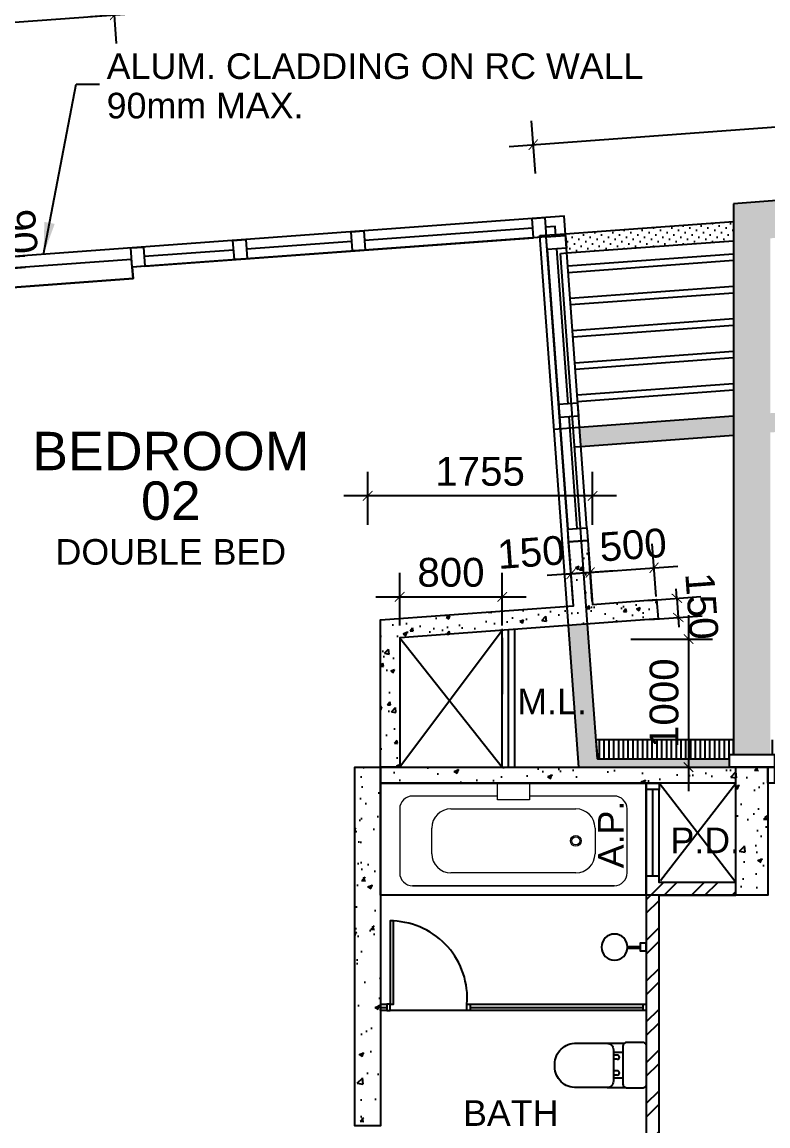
# Model space of a CAD drawing. Header units: millimetres. Extents: x 0 to 69068, y 299 to 37257.
# Drawn here: x 49801 to 55625, y 21122 to 29739 of the extents above; entities that cross this region are included whole.
import ezdxf
from ezdxf.enums import TextEntityAlignment as Align

# ---------------------------------------------------------------- set-up
doc = ezdxf.new("R2010")
doc.units = ezdxf.units.MM
doc.layers.get('Defpoints').update_dxf_attribs({"color": 8})
for name, color, linetype in [('CANOPY', 8, 'Continuous'), ('DLN314__', 8, 'Continuous'), ('FP - BUILDIN FURNITURE', 8, 'Continuous'), ('GBP A.P.', 8, 'Continuous'), ('GBP Dim', 8, 'Continuous'), ('GBP Text 200', 8, 'Continuous'), ('GBP Text 250', 8, 'Continuous'), ('hatch', 8, 'Continuous'), ('LP-Sanitary', 8, 'Continuous'), ('metal louvres', 8, 'Continuous'), ('PD', 8, 'Continuous'), ('PD DOOR', 8, 'Continuous'), ('TEXT', 8, 'Continuous'), ('WALL-NEW', 8, 'Continuous'), ('WALL-STRUCTURE', 8, 'Continuous'), ('WINDOW', 8, 'Continuous'), ('WINDOW-MULLION', 8, 'Continuous'), ('zzz-room mix', 8, 'Continuous')]:
    doc.layers.add(name, color=color, linetype=linetype)
doc.layers.add('LP-furn loose', color=8, linetype='Continuous', lineweight=0)
doc.styles.add('BH', font='arial.ttf')
doc.styles.get("Standard").update_dxf_attribs({"font": 'arial.ttf'})
doc.dimstyles.new('200 GBP', dxfattribs={"dimscale": 1.5, "dimtxt": 150, "dimasz": 50, "dimexe": 125, "dimexo": 50, "dimgap": 50, "dimtad": 1, "dimdec": 0, "dimzin": 0, "dimdsep": 46, "dimtxsty": 'BH', "dimblk": 'ARCHTICK', "dimcen": 0.09, "dimdle": 125, "dimclrd": 9, "dimclre": 9, "dimclrt": 1, "dimadec": 0, "dimazin": 0, "dimtfac": 1, "dimtdec": 0, "dimtix": 1, "dimtmove": 2, "dimatfit": 3, "dimldrblk": 'ARCHTICK', "dimfxl": 300, "dimfxlon": 1, "dimtolj": 1, "dimtzin": 0, "dimarcsym": 0})
doc.dimstyles.get("Standard").update_dxf_attribs({"dimtxt": 0.18, "dimasz": 0.18, "dimexe": 0.18, "dimexo": 0.0625, "dimgap": 0.09, "dimtad": 0, "dimtih": 1, "dimtoh": 1, "dimdec": 4, "dimzin": 0, "dimdsep": 46, "dimtxsty": 'Standard', "dimcen": 0.09, "dimadec": 0, "dimazin": 0, "dimtfac": 1, "dimtdec": 4, "dimtofl": 0, "dimtmove": 0, "dimatfit": 3, "dimfxl": 1, "dimtolj": 1, "dimtzin": 0, "dimarcsym": 0})
pattern_1 = [(50, (-578661.28, 750822.8), (364.36934, -31.87817), [38.1, -419.1]), (355, (-578661.28, 750822.8), (-70.48565, 382.11329), [30.48, -335.28]), (100.451, (-578630.9, 750820.15), (293.885, 350.23338), [32.38, -356.18]), (46.1842, (-578661.3, 750924.4), (542.15808, -84.08466), [57.15, -628.65]), (96.6356, (-578616.1, 750917.4), (474.80847, 494.8511), [48.57, -534.27]), (351.184, (-578661.3, 750924.4), (474.8092, 494.85024), [45.72, -502.92]), (21, (-578610.48, 750899), (303.22976, -204.53104), [38.1, -419.1]), (326, (-578610.48, 750899), (123.60406, 368.37593), [30.48, -335.28]), (71.4514, (-578585.2, 750881.97), (426.83298, 163.84572), [32.38, -356.18]), (37.5, (-578661.28, 750822.81), (6.177207, 169.110078), [0, -331.216, 0, -340.36, 0, -336.55]), (7.5, (-578661.28, 750822.81), (133.639325, 200.36115), [0, -194.056, 0, -323.596, 0, -128.27]), (327.5, (-578774.56, 750822.81), (271.18119, -11.457488), [0, -127, 0, -396.24, 0, -525.78]), (317.5, (-578825.36, 750822.8), (296.25836, 50.85298), [0, -165.1, 0, -263.144, 0, -373.38])]

# ---------------------------------------------------------------- blocks, each defined once
blk = doc.blocks.new('_ArchTick')
at = {"color": 0, "const_width": 0.1}
blk.add_lwpolyline([(0.5, 0.5), (-0.5, -0.5)], dxfattribs=at)
blk = doc.blocks.new('*D237')
at = {"layer": 'Defpoints', "color": 0, "transparency": 16777216}
for p in [(52500, 26040.5), (52500, 25640.9), (54255.1, 25643.6)]:
    blk.add_point(p, dxfattribs=at)
at = {"layer": 'GBP Dim', "color": 9, "lineweight": -2, "transparency": 16777216}
for p, q in [((52500, 25815.5), (52500, 26228)), ((54255.1, 25815.5), (54255.1, 26228)), ((54442.6, 26040.5), (52312.5, 26040.5))]:
    blk.add_line(p, q, dxfattribs=at)
at = {"layer": 'GBP Dim', "color": 9, "lineweight": -2, "transparency": 16777216, "xscale": 75, "yscale": 75, "zscale": 75, "rotation": 180}
blk.add_blockref('_ArchTick', (52500, 26040.5), dxfattribs=at)
at = {"layer": 'GBP Dim', "color": 9, "lineweight": -2, "transparency": 16777216, "xscale": 75, "yscale": 75, "zscale": 75}
blk.add_blockref('_ArchTick', (54255.1, 26040.5), dxfattribs=at)
at = {"layer": 'GBP Dim', "transparency": 16777216, "insert": (53377.6, 26230.4), "char_height": 225, "attachment_point": 5, "style": 'BH'}
blk.add_mtext('\\A1;1755', dxfattribs=at)
blk = doc.blocks.new('*D238')
at = {"layer": 'Defpoints', "color": 0, "transparency": 16777216}
for p in [(54616.7, 25219.2), (54924.9, 25091.5), (54627.7, 25069.7)]:
    blk.add_point(p, dxfattribs=at)
at = {"layer": 'GBP Dim', "color": 9, "lineweight": -2, "transparency": 16777216}
for p, q in [((54691.5, 25224.7), (55100.9, 25254.8)), ((54913.9, 25241.1), (54908.4, 25315.9)), ((54913.9, 25241.1), (54924.9, 25091.5)), ((54702.5, 25075.2), (55111.9, 25105.3)), ((54924.9, 25091.5), (54930.4, 25016.7))]:
    blk.add_line(p, q, dxfattribs=at)
at = {"layer": 'GBP Dim', "color": 9, "lineweight": -2, "transparency": 16777216, "xscale": 75, "yscale": 75, "zscale": 75}
for p, rotation in [((54913.9, 25241.1), 274.2005512988946), ((54924.9, 25091.5), 94.20055129889461)]:
    blk.add_blockref('_ArchTick', p, dxfattribs=dict(at, rotation=rotation))
at = {"layer": 'GBP Dim', "transparency": 16777216, "insert": (55108.8, 25180.2), "char_height": 225, "attachment_point": 5, "rotation": 274.20055, "style": 'BH'}
blk.add_mtext('\\A1;150', dxfattribs=at)
blk = doc.blocks.new('*D239')
at = {"layer": 'Defpoints', "color": 0, "transparency": 16777216}
for p in [(54735.5, 25479), (54273, 24949), (54771.7, 24985.5)]:
    blk.add_point(p, dxfattribs=at)
at = {"layer": 'GBP Dim', "color": 9, "lineweight": -2, "transparency": 16777216}
for p, q in [((54253.3, 25218), (54223.2, 25629.4)), ((54752, 25254.6), (54721.8, 25666)), ((54049.9, 25428.7), (54922.5, 25492.7))]:
    blk.add_line(p, q, dxfattribs=at)
at = {"layer": 'GBP Dim', "color": 9, "lineweight": -2, "transparency": 16777216, "xscale": 75, "yscale": 75, "zscale": 75}
for p, rotation in [((54735.5, 25479), 4.19191220829778), ((54236.9, 25442.4), 184.1919122082978)]:
    blk.add_blockref('_ArchTick', p, dxfattribs=dict(at, rotation=rotation))
at = {"layer": 'GBP Dim', "transparency": 16777216, "insert": (54572.1, 25657.4), "char_height": 225, "attachment_point": 5, "rotation": 4.19191, "style": 'BH'}
blk.add_mtext('\\A1;500', dxfattribs=at)
blk = doc.blocks.new('*D240')
at = {"layer": 'Defpoints', "color": 0, "transparency": 16777216}
for p in [(54087.4, 25431.4), (54123.6, 24938), (54273.2, 24949)]:
    blk.add_point(p, dxfattribs=at)
at = {"layer": 'GBP Dim', "color": 9, "lineweight": -2, "transparency": 16777216}
for p, q in [((54103.9, 25207), (54073.7, 25618.4)), ((54253.5, 25218), (54223.3, 25629.4)), ((54424, 25456.1), (53900.4, 25417.7))]:
    blk.add_line(p, q, dxfattribs=at)
at = {"layer": 'GBP Dim', "color": 9, "lineweight": -2, "transparency": 16777216, "xscale": 75, "yscale": 75, "zscale": 75}
for p, rotation in [((54087.4, 25431.4), 184.1942558314151), ((54237, 25442.4), 4.19425583141507)]:
    blk.add_blockref('_ArchTick', p, dxfattribs=dict(at, rotation=rotation))
at = {"layer": 'GBP Dim', "transparency": 16777216, "insert": (53774.3, 25598.9), "char_height": 225, "attachment_point": 5, "rotation": 4.19426, "style": 'BH'}
blk.add_mtext('\\A1;150', dxfattribs=at)
blk = doc.blocks.new('*D241')
at = {"layer": 'Defpoints', "color": 0, "transparency": 16777216}
for p in [(54239.7, 24922.2), (54239.7, 23922.6), (55005, 23922.6)]:
    blk.add_point(p, dxfattribs=at)
at = {"layer": 'GBP Dim', "color": 9, "lineweight": -2, "transparency": 16777216}
for p, q in [((55005, 25109.7), (55005, 23735.1)), ((54555, 24922.2), (55192.5, 24922.2)), ((54555, 23922.6), (55192.5, 23922.6))]:
    blk.add_line(p, q, dxfattribs=at)
at = {"layer": 'GBP Dim', "color": 9, "lineweight": -2, "transparency": 16777216, "xscale": 75, "yscale": 75, "zscale": 75}
for p, rotation in [((55005, 24922.2), 90), ((55005, 23922.6), 270)]:
    blk.add_blockref('_ArchTick', p, dxfattribs=dict(at, rotation=rotation))
at = {"layer": 'GBP Dim', "transparency": 16777216, "insert": (54815.1, 24422.4), "char_height": 225, "attachment_point": 5, "rotation": 90, "style": 'BH'}
blk.add_mtext('\\A1;1000', dxfattribs=at)
blk = doc.blocks.new('A$C2F825CED')
at = {"layer": 'LP-furn loose'}
blk.add_lwpolyline([(-532.4, 502.5), (-282.4, 502.5), (-282.4, 372.5), (-532.4, 372.5)], close=True, dxfattribs=at)
for points in [[(-1294.9, -197.5, 0.414214), (-1194.9, -297.5), (380, -297.6, 0.414194), (480, -197.6), (480.1, 302.5, 0.414214), (380.1, 402.5), (-282.4, 402.5)], [(-532.4, 402.5), (-1194.9, 402.5, 0.414214), (-1294.9, 302.5), (-1294.9, -197.5)]]:
    blk.add_lwpolyline(points, format="xyb", dxfattribs=at)
for points in [[(-894.9, 302.5), (80, 302.5)], [(-1044.9, -47.6), (-1044.9, 152.5)], [(230, 152.5), (230, -47.6)], [(80, -197.6), (-894.9, -197.6)], [(383.3, -297.5), (-1194.9, -297.5)]]:
    blk.add_lwpolyline(points, dxfattribs=at)
for radius in [42.4, 31.4]:
    blk.add_circle((80, 52.5), radius, dxfattribs=at)
for centre, start, end in [((-894.9, 152.5), 90, 180), ((80, 152.5), 0, 90), ((-894.9, -47.6), 180, 270), ((80, -47.6), 270, 0)]:
    blk.add_arc(centre, 150, start, end, dxfattribs=at)
blk = doc.blocks.new('pln_toilet')
for p, q in [((-170.1, -306.5), (-170.1, -171.6)), ((175.5, -306.5), (175.5, -165.2)), ((-78.2, -226.9), (-78.2, -256.5)), ((-45, -226.9), (-45, -256.5)), ((44.7, -226.9), (44.7, -256.5)), ((77.9, -226.9), (77.9, -256.5))]:
    blk.add_line(p, q)
for points in [[(180, -30), (180, -149.3, -0.414214), (150, -179.3), (-150, -179.3, -0.414214), (-180, -149.3), (-180, -30, -0.414214), (-150, 0), (150, 0, -0.414214)], [(175.5, -306.5), (175.5, -545.1, -0.424695), (14, -715.1), (-7.8, -715.1, -0.423698), (-170.1, -545.1), (-170.1, -306.5, -0.414214), (-120.1, -256.5), (125.5, -256.5, -0.414214)]]:
    blk.add_lwpolyline(points, format="xyb", close=True)
for points in [[(-101.9, -256.5), (-101.9, -179.3)], [(102.9, -179.3), (102.9, -256.5)]]:
    blk.add_lwpolyline(points)
for centre in [(-61.6, -226.9), (61.3, -226.9)]:
    blk.add_arc(centre, 16.6, 0, 180)
blk = doc.blocks.new('pln_shower head')
at = {"ltscale": 100}
for points in [[(101, 9.1), (200, 9.1)], [(101, -5.9), (200, -5.9)]]:
    blk.add_lwpolyline(points, dxfattribs=at)
at = {"ltscale": 0.5}
blk.add_lwpolyline([(248, 30.1), (248, -29.9), (200, -29.9), (200, 30.1)], close=True, dxfattribs=at)
at = {"ltscale": 100}
blk.add_circle((0, 0), 101.9, dxfattribs=at)
blk = doc.blocks.new('*D251')
at = {"layer": 'Defpoints', "color": 0, "transparency": 16777216}
for p in [(50522.5, 29795.1), (50619.3, 28474.7), (49497.3, 28392.4)]:
    blk.add_point(p, dxfattribs=at)
at = {"layer": 'GBP Dim', "color": 9, "lineweight": -2, "transparency": 16777216}
for p, q in [((49417, 29488.5), (49386.8, 29899.9)), ((50538.9, 29570.8), (50508.8, 29982.1)), ((49213.5, 29699.2), (50709.5, 29808.9))]:
    blk.add_line(p, q, dxfattribs=at)
at = {"layer": 'GBP Dim', "color": 9, "lineweight": -2, "transparency": 16777216, "xscale": 75, "yscale": 75, "zscale": 75}
for p, rotation in [((50522.5, 29795.1), 4.194182783224863), ((49400.5, 29712.9), 184.1941827832248)]:
    blk.add_blockref('_ArchTick', p, dxfattribs=dict(at, rotation=rotation))
at = {"layer": 'GBP Dim', "transparency": 16777216, "insert": (49947.6, 29943.4), "char_height": 225, "attachment_point": 5, "rotation": 4.19418, "style": 'BH'}
blk.add_mtext('\\A1;1125', dxfattribs=at)
blk = doc.blocks.new('*D252')
at = {"layer": 'Defpoints', "color": 0, "transparency": 16777216}
for p in [(53903.5, 30043.1), (54000.3, 28722.6), (50619.3, 28474.7)]:
    blk.add_point(p, dxfattribs=at)
at = {"layer": 'GBP Dim', "color": 9, "lineweight": -2, "transparency": 16777216}
for p, q in [((53920, 29818.7), (53889.8, 30230.1)), ((50335.5, 29781.4), (54090.5, 30056.8)), ((50538.9, 29570.8), (50508.8, 29982.1))]:
    blk.add_line(p, q, dxfattribs=at)
at = {"layer": 'GBP Dim', "color": 9, "lineweight": -2, "transparency": 16777216, "xscale": 75, "yscale": 75, "zscale": 75}
for p, rotation in [((53903.5, 30043.1), 4.194182783224863), ((50522.5, 29795.1), 184.1941827832248)]:
    blk.add_blockref('_ArchTick', p, dxfattribs=dict(at, rotation=rotation))
at = {"layer": 'GBP Dim', "transparency": 16777216, "insert": (52199.1, 30108.6), "char_height": 225, "attachment_point": 5, "rotation": 4.19418, "style": 'BH'}
blk.add_mtext('\\A1;3390', dxfattribs=at)
blk = doc.blocks.new('*D290')
at = {"layer": 'Defpoints', "color": 0, "transparency": 16777216}
for p in [(54044.9, 31262.9), (54044.9, 30340.6), (49500, 27590.5)]:
    blk.add_point(p, dxfattribs=at)
at = {"layer": 'GBP Dim', "color": 9, "lineweight": -2, "transparency": 16777216}
for p, q in [((49500, 31037.9), (49500, 31450.4)), ((54044.9, 31037.9), (54044.9, 31450.4)), ((49312.5, 31262.9), (54232.4, 31262.9))]:
    blk.add_line(p, q, dxfattribs=at)
at = {"layer": 'GBP Dim', "color": 9, "lineweight": -2, "transparency": 16777216, "xscale": 75, "yscale": 75, "zscale": 75, "rotation": 180}
blk.add_blockref('_ArchTick', (49500, 31262.9), dxfattribs=at)
at = {"layer": 'GBP Dim', "color": 9, "lineweight": -2, "transparency": 16777216, "xscale": 75, "yscale": 75, "zscale": 75}
blk.add_blockref('_ArchTick', (54044.9, 31262.9), dxfattribs=at)
at = {"layer": 'GBP Dim', "transparency": 16777216, "insert": (51772.4, 31452.3), "char_height": 225, "attachment_point": 5, "style": 'BH'}
blk.add_mtext('\\A1;4545', dxfattribs=at)
blk = doc.blocks.new('*D359')
at = {"layer": 'Defpoints', "color": 0, "transparency": 16777216}
for p in [(53477.8, 23922.2), (53477.8, 23722.6), (64877.8, 23722.6)]:
    blk.add_point(p, dxfattribs=at)
at = {"layer": 'GBP Dim', "color": 9, "lineweight": -2, "transparency": 16777216}
for p, q in [((64877.8, 24109.7), (64877.8, 23535.1)), ((64652.8, 23922.2), (65065.3, 23922.2)), ((64652.8, 23722.6), (65065.3, 23722.6))]:
    blk.add_line(p, q, dxfattribs=at)
at = {"layer": 'GBP Dim', "color": 9, "lineweight": -2, "transparency": 16777216, "xscale": 75, "yscale": 75, "zscale": 75}
for p, rotation in [((64877.8, 23922.2), 90), ((64877.8, 23722.6), 270)]:
    blk.add_blockref('_ArchTick', p, dxfattribs=dict(at, rotation=rotation))
at = {"layer": 'GBP Dim', "transparency": 16777216, "insert": (64688.2, 23822.4), "char_height": 225, "attachment_point": 5, "rotation": 90, "style": 'BH'}
blk.add_mtext('\\A1;200', dxfattribs=at)
blk = doc.blocks.new('*D429')
at = {"layer": 'Defpoints', "color": 0, "transparency": 16777216}
for p in [(61552, 29350.6), (61648.8, 28030.2), (53889.3, 27461.1)]:
    blk.add_point(p, dxfattribs=at)
at = {"layer": 'GBP Dim', "color": 9, "lineweight": -2, "transparency": 16777216}
for p, q in [((61568.5, 29126.2), (61538.3, 29537.6)), ((53605.5, 28767.9), (61739, 29364.3)), ((53808.9, 28557.2), (53778.7, 28968.6))]:
    blk.add_line(p, q, dxfattribs=at)
at = {"layer": 'GBP Dim', "color": 9, "lineweight": -2, "transparency": 16777216, "xscale": 75, "yscale": 75, "zscale": 75}
for p, rotation in [((61552, 29350.6), 4.194182783224863), ((53792.4, 28781.6), 184.1941827832248)]:
    blk.add_blockref('_ArchTick', p, dxfattribs=dict(at, rotation=rotation))
at = {"layer": 'GBP Dim', "transparency": 16777216, "insert": (57658.3, 29255.5), "char_height": 225, "attachment_point": 5, "rotation": 4.19418, "style": 'BH'}
blk.add_mtext('\\A1;7780', dxfattribs=at)
blk = doc.blocks.new('*D431')
at = {"layer": 'Defpoints', "color": 0, "transparency": 16777216}
for p in [(49592.6, 27898.1), (49599.2, 27808.3), (49678.3, 27814.1)]:
    blk.add_point(p, dxfattribs=at)
at = {"layer": 'GBP Dim', "color": 9, "lineweight": -2, "transparency": 16777216}
for p, q in [((49671.7, 27903.9), (49666.3, 27978.7)), ((49667.4, 27903.6), (49821.3, 27914.9)), ((49671.7, 27903.9), (49678.3, 27814.1)), ((49674, 27813.8), (49827.9, 27825.1)), ((49678.3, 27814.1), (49683.8, 27739.3))]:
    blk.add_line(p, q, dxfattribs=at)
at = {"layer": 'GBP Dim', "color": 9, "lineweight": -2, "transparency": 16777216, "xscale": 75, "yscale": 75, "zscale": 75}
for p, rotation in [((49671.7, 27903.9), 274.1941827953526), ((49678.3, 27814.1), 94.19418279535259)]:
    blk.add_blockref('_ArchTick', p, dxfattribs=dict(at, rotation=rotation))
at = {"layer": 'GBP Dim', "transparency": 16777216, "insert": (49798.7, 28103.5), "char_height": 225, "attachment_point": 5, "rotation": 274.19418, "style": 'BH'}
blk.add_mtext('\\A1;90', dxfattribs=at)
blk = doc.blocks.new('*D444')
at = {"layer": 'Defpoints', "color": 0, "transparency": 16777216}
for p in [(53550, 25252.4), (52750, 24932.2), (53550, 24932.2)]:
    blk.add_point(p, dxfattribs=at)
at = {"layer": 'GBP Dim', "color": 9, "lineweight": -2, "transparency": 16777216}
for p, q in [((52750, 25027.4), (52750, 25439.9)), ((53550, 25027.4), (53550, 25439.9)), ((52562.5, 25252.4), (53737.5, 25252.4))]:
    blk.add_line(p, q, dxfattribs=at)
at = {"layer": 'GBP Dim', "color": 9, "lineweight": -2, "transparency": 16777216, "xscale": 75, "yscale": 75, "zscale": 75, "rotation": 180}
blk.add_blockref('_ArchTick', (52750, 25252.4), dxfattribs=at)
at = {"layer": 'GBP Dim', "color": 9, "lineweight": -2, "transparency": 16777216, "xscale": 75, "yscale": 75, "zscale": 75}
blk.add_blockref('_ArchTick', (53550, 25252.4), dxfattribs=at)
at = {"layer": 'GBP Dim', "transparency": 16777216, "insert": (53150, 25442.3), "char_height": 225, "attachment_point": 5, "style": 'BH'}
blk.add_mtext('\\A1;800', dxfattribs=at)

msp = doc.modelspace()

# ---------------------------------------------------------------- hatches: boundary and pattern name
at = {"layer": 'CANOPY'}
h = msp.add_hatch(dxfattribs=at)
h.set_pattern_fill('DOTS', color=256, scale=800, angle=45, style=0)
h.set_pattern_definition([(45, (55355, 24022.22), (-17.67767, 53.033), [0, -50])])
h.paths.add_polyline_path([(61305, 24022.2), (61305, 28466.1), (58645, 28271), (58645, 24022.2), (58355, 24022.2), (58355, 28249.7), (55645, 28051), (55645, 24022.2), (55355, 24022.2), (55355, 28320.5), (61595, 28778.1), (61595, 24022.2)])
h = msp.add_hatch(dxfattribs=at)
h.set_pattern_fill('DOTS', color=256, scale=800, angle=45, style=0)
h.set_pattern_definition([(45, (54042.96, 27936.965), (-17.6777, 53.033), [0, -50])])
h.paths.add_polyline_path([(55355, 28032.4), (55355, 28182.8), (54043, 28086.6), (54043.9, 28074.1), (54043.9, 28074.1), (54051.2, 27974.4), (54053.9, 27937)])
h = msp.add_hatch(dxfattribs=at)
h.set_pattern_fill('DOTS', color=256, scale=800, angle=45, style=0)
h.set_pattern_definition([(45, (-191271.786, 129994.546), (-17.6776695, 53.033009), [0, -50])])
h.paths.add_polyline_path([(58325, 23987.2), (55675, 23987.2), (55675, 23922.2), (58325, 23922.2)])
h.paths.add_polyline_path([(61275, 23987.2), (58675, 23987.2), (58675, 23922.2), (61275, 23922.2)])
h.paths.add_polyline_path([(55355, 26664.6), (55355, 26514.2), (54114.8, 26423.3), (54293.4, 23987.2), (55325, 23987.2), (55325, 23922.2), (54147.8, 23922.2), (53954.2, 26561.9)])
h.paths.add_polyline_path([(58355, 26884.6), (58355, 26734.2), (55645, 26535.5), (55645, 26685.9)])
h.paths.add_polyline_path([(61305, 27101), (61305, 26950.6), (58645, 26755.5), (58645, 26905.9)])
h.paths.add_polyline_path([(54153.7, 26576.5), (54164.7, 26426.9), (54114.8, 26423.3), (54216.1, 25039.7), (54066.7, 25028.7), (53954.2, 26561.9)], flags=17)
h = msp.add_hatch(dxfattribs=at)
h.set_pattern_fill('ANSI31', color=256, scale=300, angle=45, style=0)
h.set_pattern_definition([(90, (25884.79, 70702.054), (-37.5, 7e-15), [])])
h.paths.add_polyline_path([(55645, 24137.2), (55645, 24022.2), (55675, 24022.2), (55675, 23987.2), (58325, 23987.2), (58325, 24022.2), (58355, 24022.2), (58355, 24137.2)])
h.paths.add_polyline_path([(61305, 24137.2), (61305, 24022.2), (61275, 24022.2), (61275, 23987.2), (58675, 23987.2), (58675, 24022.2), (58645, 24022.2), (58645, 24137.2)])
h.paths.add_polyline_path([(54282.4, 24137.2), (54293.4, 23987.2), (55325, 23987.2), (55325, 24022.2), (55355, 24022.2), (55355, 24137.2)])
at = {"layer": 'hatch'}
h = msp.add_hatch(dxfattribs=at)
h.set_pattern_fill('AR-CONC', color=256, scale=40, style=0)
h.set_pattern_definition([(50, (-581551.98, 734102.64), (286.904073, -25.100854), [30, -330]), (355, (-581551.98, 734102.64), (-55.50053, 300.87685), [24, -264]), (100.4514, (-581528.07, 734100.55), (231.40375, 275.77582), [25.49608, -280.456845]), (46.1842, (-581551.98, 734182.64), (426.89642, -66.2076), [45, -495]), (96.6356, (-581516.4, 734177.13), (373.86508, 389.64715), [38.24412, -420.6852]), (351.1842, (-581552, 734182.64), (373.86478, 389.64744), [36, -396]), (21, (-581511.98, 734162.64), (238.76282, -161.047556), [30, -330]), (326, (-581511.98, 734162.64), (97.32613, 290.06002), [24, -264]), (71.4514, (-581492.08, 734149.22), (336.08905, 129.0122), [25.49608, -280.456845]), (37.5, (-581551.98, 734102.64), (4.863942, 133.157542), [0, -260.8, 0, -268, 0, -265]), (7.5, (-581551.98, 734102.64), (105.227815, 157.764685), [0, -152.8, 0, -254.8, 0, -101]), (327.5, (-581641.18, 734102.64), (213.528974, -9.021949), [0, -100, 0, -312, 0, -414]), (317.5, (-581681.18, 734102.64), (233.274468, 40.041993), [0, -130, 0, -207.2, 0, -294])])
h.paths.add_polyline_path([(52600, 23922.4), (52600, 25072.4), (54105.5, 25182.8), (54068.9, 25681.5), (54218.5, 25692.4), (54255.1, 25193.7), (54755.8, 25230.4), (54766.8, 25079.9), (52750, 24932.2), (52750, 23922.4)])
h = msp.add_hatch(dxfattribs=at)
h.set_pattern_fill('AR-CONC', color=256, scale=2, style=0)
h.set_pattern_definition(pattern_1)
h.paths.add_polyline_path([(55625, 22922.5), (55375, 22922.5), (55375, 23797.4), (52400, 23797.4), (52400, 23922.5), (55625, 23922.5)])
h = msp.add_hatch(dxfattribs=at)
h.set_pattern_fill('AR-CONC', color=256, scale=2, style=0)
h.set_pattern_definition(pattern_1)
edge = h.paths.add_edge_path()
edge.add_line((52600, 23922.4), (52600, 21122.5))
edge.add_line((52600, 21122.5), (52400, 21122.5))
edge.add_line((52400, 21122.5), (52400, 23922.5))
edge.add_line((52400, 23922.5), (52600, 23922.5))
h = msp.add_hatch(dxfattribs=at)
h.set_pattern_fill('ANSI32', color=256, scale=600, style=0)
h.set_pattern_definition([(45, (50500, 17122.48), (-159.099, 159.099), []), (45, (50606.06, 17122.48), (-159.099, 159.099), [])])
h.paths.add_polyline_path([(54775, 17397.6), (54675, 17397.6), (54675, 17122.5), (55375, 17122.5), (55375, 17222.5), (54774.9, 17222.4), (54775, 17397.6)])
h.paths.add_polyline_path([(55625, 18072.5), (55625, 18322.4), (54775.1, 18322.4), (54775.1, 22922.4), (55375, 22922.4), (55375, 23022.3), (54775, 23022.3), (54775.2, 23072.3), (54675, 23072.3), (54675, 20122.4), (50500, 20122.4), (50500, 20022.4), (52400, 20022.4), (52400, 18272.6), (52500, 18272.6), (52500, 20022.4), (54675, 20022.4), (54675, 17797.6), (54775, 17797.6), (54775.1, 18222.4), (55525, 18222.4), (55525, 18072.5), (55625, 18072.5)])

# ---------------------------------------------------------------- linework, layer by layer
at = {"layer": 'CANOPY'}
for p, q in [((61595, 28778.1), (55355, 28320.5)), ((55355, 28320.5), (55355, 24022.2)), ((54043, 28086.6), (55355, 28182.8)), ((54053.9, 27937), (55355, 28032.4)), ((54061.4, 27834.9), (55355, 27929.8)), ((54065.1, 27785), (55355, 27879.6)), ((54079.9, 27583.2), (55355, 27676.7)), ((54083.5, 27533.4), (55355, 27626.6)), ((54098.3, 27331.5), (55355, 27423.7)), ((54102, 27281.7), (55355, 27373.6)), ((54116.8, 27079.9), (55355, 27170.7)), ((54120.4, 27030), (55355, 27120.5)), ((54135.2, 26828.2), (55355, 26917.6)), ((54138.9, 26778.3), (55355, 26867.5)), ((54153.7, 26576.5), (55355, 26664.6)), ((54153.7, 26576.5), (54154.1, 26576.6)), ((54164.7, 26426.9), (55355, 26514.2)), ((54164.7, 26426.9), (54165.1, 26427)), ((54147.8, 23922.2), (54066.7, 25028.7)), ((54293.4, 23987.2), (54216.3, 25039.7)), ((53550, 24932.2), (53550, 24491.6)), ((54147.8, 23922.2), (61280, 23922.2))]:
    msp.add_line(p, q, dxfattribs=at)
msp.add_lwpolyline([(54282.4, 24137.2), (54293.4, 23987.2), (55325, 23987.2), (55325, 24022.2), (55355, 24022.2), (55355, 24137.2), (54282.4, 24137.2)], dxfattribs=at)
msp.add_lwpolyline([(55325, 24022.2), (55675, 24022.2), (55675, 23922.2), (55325, 23922.2)], close=True, dxfattribs=at)
at = {"layer": 'DLN314__'}
for p, q in [((53550, 23922.4), (53550, 24990.8)), ((53650, 23922.4), (53650, 24998.1))]:
    msp.add_line(p, q, dxfattribs=at)
at = {"layer": 'DLN314__', "ltscale": 20}
msp.add_line((53600, 23922.4), (53600, 24994.5), dxfattribs=at)
at = {"layer": 'FP - BUILDIN FURNITURE'}
msp.add_lwpolyline([(54675, 22922.4), (52600, 22922.4), (52600, 23797.4), (54675, 23797.5)], close=True, dxfattribs=at)
at = {"layer": 'LP-Sanitary'}
for points in [[(52700, 22722.8), (52675, 22722.8), (52675, 22072.4), (52700, 22072.4)], [(52675, 22072.4), (52650, 22072.4), (52650, 22022.4), (52675, 22022.4)], [(53275, 22072.4), (53300, 22072.4), (53300, 22022.4), (53275, 22022.4)], [(54650, 22072.4), (54675, 22072.4), (54675, 22022.4), (54650, 22022.4)]]:
    msp.add_lwpolyline(points, close=True, dxfattribs=at)
msp.add_lwpolyline([(53275, 22072.4, 0.425401), (52700, 22722.3)], format="xyb", dxfattribs=at)
for points in [[(52600, 22072.4), (52650, 22072.4), (52650, 22022.4), (52600, 22022.4), (52600, 22072.4)], [(53300, 22072.4), (54675, 22072.5), (54675, 22022.5), (53300, 22022.4)], [(52600, 22047.4), (52650, 22047.4)], [(52650, 22022.4), (52600, 22022.4)], [(53275, 22022.4), (52675, 22022.4)], [(53300, 22047.4), (54650, 22047.4)]]:
    msp.add_lwpolyline(points, dxfattribs=at)
at = {"layer": 'PD'}
msp.add_line((54775.2, 23747.5), (54675, 23747.5), dxfattribs=at)
at = {"layer": 'PD', "ltscale": 20}
for points in [[(53550, 24990.8), (52750, 23922.4)], [(52750, 24932.2), (53550, 23922.4)], [(55375, 23022.4), (54775.1, 23797.4)], [(54787, 23038.4), (55375, 23797.4)]]:
    msp.add_lwpolyline(points, dxfattribs=at)
at = {"layer": 'PD'}
for points in [[(54675.2, 23072.4), (54675, 23747.5)], [(54775.2, 23072.4), (54775.2, 23747.5)]]:
    msp.add_lwpolyline(points, dxfattribs=at)
at = {"layer": 'PD DOOR'}
msp.add_lwpolyline([(54725.4, 23072.4), (54725.3, 23747.5)], dxfattribs=at)
at = {"layer": 'WALL-NEW', "ltscale": 500}
for p, q in [((53843.5, 28071.9), (54043, 28086.6)), ((54066.7, 25028.7), (53843.5, 28071.9)), ((54004.1, 27933.3), (54053.9, 27937)), ((54216.3, 25039.7), (54004.1, 27933.3)), ((53954.2, 26561.9), (54153.7, 26576.5)), ((54114.8, 26423.3), (54164.7, 26426.9))]:
    msp.add_line(p, q, dxfattribs=at)
at = {"layer": 'WALL-NEW'}
for points in [[(49534.5, 27803.6), (49545.5, 27654), (50667.5, 27736.3), (50656.5, 27885.9), (49534.5, 27803.6)], [(52600, 23922.4), (52600, 23922.4), (52600, 25072.4), (54105.5, 25182.8), (54068.9, 25681.5), (54218.5, 25692.4), (54255.1, 25193.7), (54755.8, 25230.4), (54766.8, 25079.9), (52750, 24932.2), (52750, 23922.4), (52600, 23922.4)], [(52600, 23922.4), (55375, 23922.5)], [(55375, 23797.4), (52600, 23797.4)]]:
    msp.add_lwpolyline(points, dxfattribs=at)
for points in [[(54775, 23747.5), (54675, 23747.5), (54675, 23797.5), (54775, 23797.5)], [(55625, 18072.5), (55625, 18322.4), (54775.1, 18322.4), (54775.1, 22922.4), (55375, 22922.4), (55375, 23022.3), (54775, 23022.3), (54775.2, 23072.3), (54675, 23072.3), (54675, 20122.4), (50500, 20122.4), (50500, 20022.4), (52400, 20022.4), (52400, 18272.6), (52500, 18272.6), (52500, 20022.4), (54675, 20022.4), (54675, 17797.6), (54775, 17797.6), (54775.1, 18222.4), (55525, 18222.4), (55525, 18072.5), (55625, 18072.5)]]:
    msp.add_lwpolyline(points, close=True, dxfattribs=at)
at = {"layer": 'WALL-STRUCTURE'}
for points in [[(52600, 23922.4), (52600, 21122.5), (52400, 21122.5), (52400, 23922.5), (52600, 23922.5)], [(52600, 23922.5), (52600, 23922.5), (52600, 23922.4)], [(55375, 23922.3), (55375, 23922.5), (55625, 23922.5), (55625, 22922.5), (55375, 22922.5), (55375, 23922.5)]]:
    msp.add_lwpolyline(points, dxfattribs=at)
at = {"layer": 'WINDOW'}
for points in [[(54211.2, 25792.2), (54032.9, 28223.7), (46468.1, 27669), (46431.5, 28167.6), (43652.6, 27963.8), (40468.1, 27730.3), (40431.5, 28228.9), (37451.5, 28010.4), (37488, 27511.7), (28468.1, 26850.3), (28431.5, 27348.9), (25451.5, 27130.4), (25488, 26631.7), (16399.9, 25965.3)], [(53789.1, 28130.6), (52475.4, 28034.3)], [(53969.1, 28068.6), (53963.6, 28143.4), (53888.8, 28137.9)], [(50760.6, 27833.3), (53794.5, 28055.8)], [(52375.7, 28027), (51552.8, 27966.6)], [(51453.1, 27959.3), (50755.1, 27908.1)], [(53901.6, 27963.4), (54061.6, 25781.2)], [(54065.1, 26759.1), (53976.4, 27968.9)], [(54136.4, 25786.7), (54072.4, 26659.3)], [(54143.9, 25686.9), (54143.9, 25686.9)]]:
    msp.add_lwpolyline(points, dxfattribs=at)
at = {"layer": 'WINDOW', "elevation": 0}
msp.add_lwpolyline([(55675, 23922.4), (55675, 23797.3), (55625, 23797.3), (55625, 23922.4)], close=True, dxfattribs=at)
at = {"layer": 'WINDOW-MULLION'}
for points in [[(53783.6, 28205.4), (53883.3, 28212.7), (53894.3, 28063.1), (53794.5, 28055.8)], [(52370.2, 28101.8), (52469.9, 28109.1), (52480.9, 27959.5), (52381.2, 27952.2)], [(51447.6, 28034.1), (51547.4, 28041.4), (51558.3, 27891.8), (51458.6, 27884.5)], [(53894.3, 28063.1), (54043.9, 28074.1), (54051.2, 27974.4), (53901.6, 27963.4)], [(50649.9, 27975.6), (50749.6, 27982.9), (50760.6, 27833.3), (50660.9, 27826)], [(53997.6, 26653.8), (54147.2, 26664.8), (54139.9, 26764.5), (53990.3, 26753.6)], [(54061.6, 25781.2), (54211.2, 25792.2), (54218.5, 25692.4), (54068.9, 25681.5)]]:
    msp.add_lwpolyline(points, close=True, dxfattribs=at)
at = {"layer": 'zzz-room mix'}
msp.add_lwpolyline([(61301.1, 23797.4), (55625, 23797.3), (55625, 22922.5), (54775.1, 22922.4), (54675, 22922.4), (54675, 23797.5), (52600, 23797.4), (52600, 25072.4), (54105.5, 25182.8), (53894.3, 28063.1), (50660.9, 27826), (50667.5, 27736.3), (49545.5, 27654), (49549.9, 27594.1), (46350.3, 27359.5), (46313.7, 27858.2), (43550, 27655.5), (43550, 23922.4), (43750, 23922.4), (43750, 21122.5), (43350, 21122.5), (43350, 20122.4)], dxfattribs=at)

# ---------------------------------------------------------------- block references
at = {"layer": 'LP-furn loose'}
msp.add_blockref('A$C2F825CED', (54044.9, 23295), dxfattribs=at)
at = {"layer": 'LP-Sanitary', "xscale": -1, "rotation": 180}
msp.add_blockref('pln_shower head', (54427, 22518.2), dxfattribs=at)
at = {"layer": 'LP-Sanitary', "rotation": 270}
msp.add_blockref('pln_toilet', (54675, 21597.3), dxfattribs=at)

# ---------------------------------------------------------------- texts
at = {"layer": 'GBP A.P.', "style": 'BH'}
msp.add_text('A.P.', height=200, rotation=90.00004, dxfattribs=at).set_placement((54498.4, 23397.3), align=Align.CENTER)
at = {"layer": 'GBP Text 200', "style": 'BH'}
for s, p in [('ALUM. CLADDING ON RC WALL', (50461.6, 29294.6)), ('90mm MAX.', (50461.6, 28987))]:
    msp.add_text(s, height=200, dxfattribs=at).set_placement(p)
for s, p in [('DOUBLE BED', (50962.7, 25503.4)), ('BATH', (53616.9, 21122.6))]:
    msp.add_text(s, height=200, dxfattribs=at).set_placement(p, align=Align.CENTER)
at = {"layer": 'GBP Text 250', "style": 'BH'}
for s, p in [('BEDROOM', (50962.7, 26240.4)), ('02', (50962.7, 25853.4))]:
    msp.add_text(s, height=300, dxfattribs=at).set_placement(p, align=Align.CENTER)
at = {"layer": 'metal louvres', "style": 'BH'}
msp.add_text('M.L.', height=200, rotation=0.00004, dxfattribs=at).set_placement((53939.4, 24335.3), align=Align.CENTER)
at = {"layer": 'TEXT', "style": 'BH'}
msp.add_text('P.D.', height=200, rotation=0.00004, dxfattribs=at).set_placement((55135.4, 23251.1), align=Align.CENTER)

# ---------------------------------------------------------------- dimensions: what is measured, and where the dimension line sits
at = {"layer": 'GBP Dim'}
for base, p1, p2, picture, middle in [((54044.9, 31262.9), (49500, 27590.5), (54044.9, 30340.6), '*D290', (51772.4, 31452.3)), ((52500, 26040.5), (54255.1, 25643.6), (52500, 25640.9), '*D237', (53377.6, 26230.4)), ((53550, 25252.4), (52750, 24932.2), (53550, 24932.2), '*D444', (53150, 25442.3))]:
    dim = msp.add_linear_dim(base=base, p1=p1, p2=p2, dimstyle='200 GBP', override={"dimclrt": 256, "dimfxl": 150}, dxfattribs=at)
    dim.commit()
    dim.dimension.update_dxf_attribs({"geometry": picture, "text_midpoint": middle})
for base, p1, p2, angle, override, picture, middle in [((53903.5, 30043.1), (50619.3, 28474.7), (54000.3, 28722.6), 4.19418, {"dimclrt": 256, "dimfxl": 150}, '*D252', (52199.1, 30108.6)), ((50522.5, 29795.1), (49497.3, 28392.4), (50619.3, 28474.7), 4.19418, {"dimclrt": 256, "dimfxl": 150}, '*D251', (49947.6, 29943.4)), ((61552, 29350.6), (53889.3, 27461.1), (61648.8, 28030.2), 4.19418, {"dimclrt": 256, "dimfxl": 150}, '*D429', (57658.3, 29255.5)), ((55005, 23922.6), (54239.7, 24922.2), (54239.7, 23922.6), 90, {"dimclrt": 256}, '*D241', (54815.1, 24422.4))]:
    dim = msp.add_linear_dim(base=base, p1=p1, p2=p2, angle=angle, dimstyle='200 GBP', override=override, dxfattribs=at)
    dim.commit()
    dim.dimension.update_dxf_attribs({"geometry": picture, "text_midpoint": middle})
for base, p1, p2, angle, override, picture, middle, dimtype in [((49678.3, 27814.1), (49592.6, 27898.1), (49599.2, 27808.3), 274.19418, {"dimasz": 50, "dimexe": 100, "dimclrt": 256, "dimfxl": 150, "dimfxlon": 1}, '*D431', (49798.7, 28103.5), 161), ((54087.4, 25431.4), (54273.2, 24949), (54123.6, 24938), 184.19426, {"dimclrt": 256, "dimfxl": 150}, '*D240', (53774.3, 25598.9), 161), ((54735.5, 25479), (54273, 24949), (54771.7, 24985.5), 4.19191, {"dimclrt": 256, "dimfxl": 150}, '*D239', (54572.1, 25657.4), 161), ((64877.8, 23722.6), (53477.8, 23922.2), (53477.8, 23722.6), 90, {"dimclrt": 256, "dimfxl": 150}, '*D359', (64688.2, 23822.4), 160)]:
    dim = msp.add_linear_dim(base=base, p1=p1, p2=p2, angle=angle, dimstyle='200 GBP', override=override, dxfattribs=at)
    dim.commit()
    dim.dimension.update_dxf_attribs({"geometry": picture, "text_midpoint": middle, "dimtype": dimtype})
dim = msp.add_aligned_dim(p1=(54616.7, 25219.2), p2=(54627.7, 25069.7), distance=298, dimstyle='200 GBP', override={"dimclrt": 256, "dimfxl": 150}, dxfattribs=at)
dim.commit()
dim.dimension.update_dxf_attribs({"geometry": '*D238', "text_midpoint": (55108.8, 25180.2)})

# ---------------------------------------------------------------- leaders
at = {"layer": 'GBP Text 200'}
msp.add_leader([(49968.4, 27925.6), (50223.3, 29252.9), (50405.7, 29252.9)], dimstyle='Standard', override={"dimscale": 2, "dimtxt": 200, "dimasz": 125, "dimexe": 166.67, "dimexo": 100, "dimgap": 100, "dimtih": 0, "dimtoh": 0, "dimdec": 0, "dimrnd": 5.001, "dimtxsty": 'BH', "dimdle": 166.666667, "dimclrd": 9, "dimclre": 9, "dimclrt": 1, "dimtdec": 0, "dimtix": 1, "dimtofl": 1, "dimtmove": 2, "dimfxl": 50}, dxfattribs=at)

doc.saveas('drawing.dxf')
